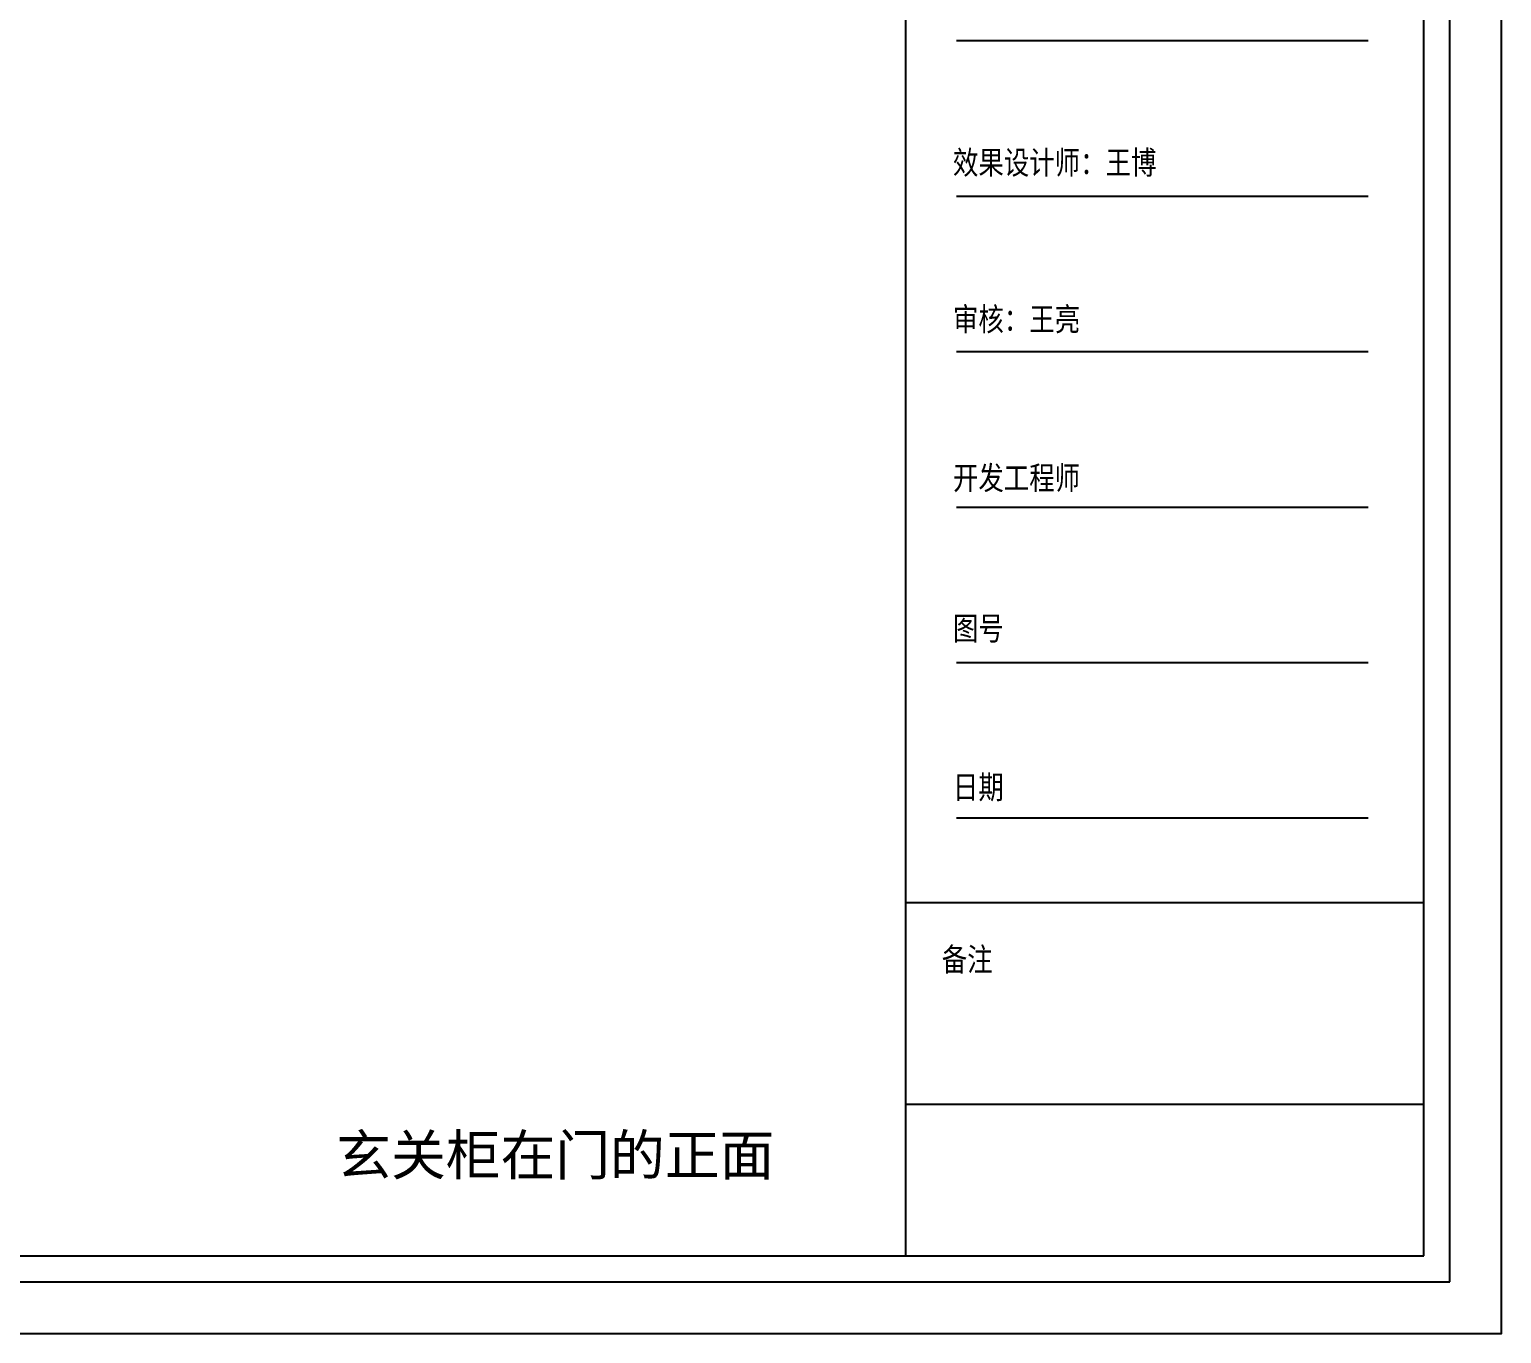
# Model space of a CAD drawing. Extents: x 96704 to 336282, y 34580 to 122302.
# Drawn here: x 163327 to 169518, y 40610 to 46091 of the extents above; entities that cross this region are included whole.
import ezdxf

# ---------------------------------------------------------------- set-up
doc = ezdxf.new("R2010")
doc.units = 0
doc.header["$LTSCALE"] = 1000
doc.header["$MEASUREMENT"] = 0
doc.layers.add('DIM_SYMB', color=3, linetype='Continuous')
doc.styles.add('_TCH_DIM', font='SIMPLEX', dxfattribs={"bigfont": 'GBCBIG'})
doc.styles.add('WJ', font='', dxfattribs={"width": 0.8, "height": 135})
doc.styles.get('WJ').set_extended_font_data('FangSong_GB2312')

msp = doc.modelspace()

# ---------------------------------------------------------------- linework, layer by layer
at = {"color": 251}
for p, q in [((169299.7, 40827.7), (169299.7, 51640.2)), ((153858.6, 40827.7), (169299.7, 40827.7))]:
    msp.add_line(p, q, dxfattribs=at)
for p, q in [((167012.9, 40936.6), (167012.9, 51531.3)), ((169190.8, 40936.6), (169190.8, 51531.3)), ((167225.2, 46043.5), (168956.1, 46043.5)), ((167225.2, 45390.1), (168956.1, 45390.1)), ((167225.2, 44736.8), (168956.1, 44736.8)), ((167225.2, 44083.4), (168956.1, 44083.4)), ((167225.2, 43430), (168956.1, 43430)), ((167225.2, 42776.7), (168956.1, 42776.7)), ((167012.9, 42422.1), (169190.8, 42422.1)), ((167012.9, 41574.5), (169190.8, 41574.5)), ((153967.5, 40936.6), (169190.8, 40936.6))]:
    msp.add_line(p, q)
msp.add_lwpolyline([(153609.6, 40609.9), (169517.5, 40609.9), (169517.5, 51858), (153609.6, 51858)], close=True)

# ---------------------------------------------------------------- texts
at = {"attachment_point": 1, "style": 'WJ'}
for s, insert, char_height, width in [('{\\fSimSun|b0|i0|c134|p2;效果设计师：王博}', (167210.7, 45580.2), 98.005, 1224.865), ('{\\fSimSun|b0|i0|c134|p2;审核：王亮}', (167210.7, 44921.8), 98.005, 586.24), ('{\\fSimSun|b0|i0|c134|p2;开发工程师}', (167210.7, 44254.9), 98.005, 586.24), ('图号', (167210.7, 43622.2), 98, 586.24), ('日期', (167210.7, 42955.3), 98, 586.24), ('{\\fSimSun|b0|i0|c134|p2;备注}', (167163.7, 42231.4), 98.005, 781.314)]:
    msp.add_mtext(s, dxfattribs=dict(at, insert=insert, char_height=char_height, width=width))
at = {"layer": 'DIM_SYMB', "color": 7, "insert": (166459.6, 41444.5), "char_height": 168.794, "width": 6236.083, "attachment_point": 3, "style": '_TCH_DIM'}
msp.add_mtext('{\\fMicrosoft YaHei|b0|i0|c134|p34;玄关柜在门的正面}', dxfattribs=at)

doc.saveas('drawing.dxf')
